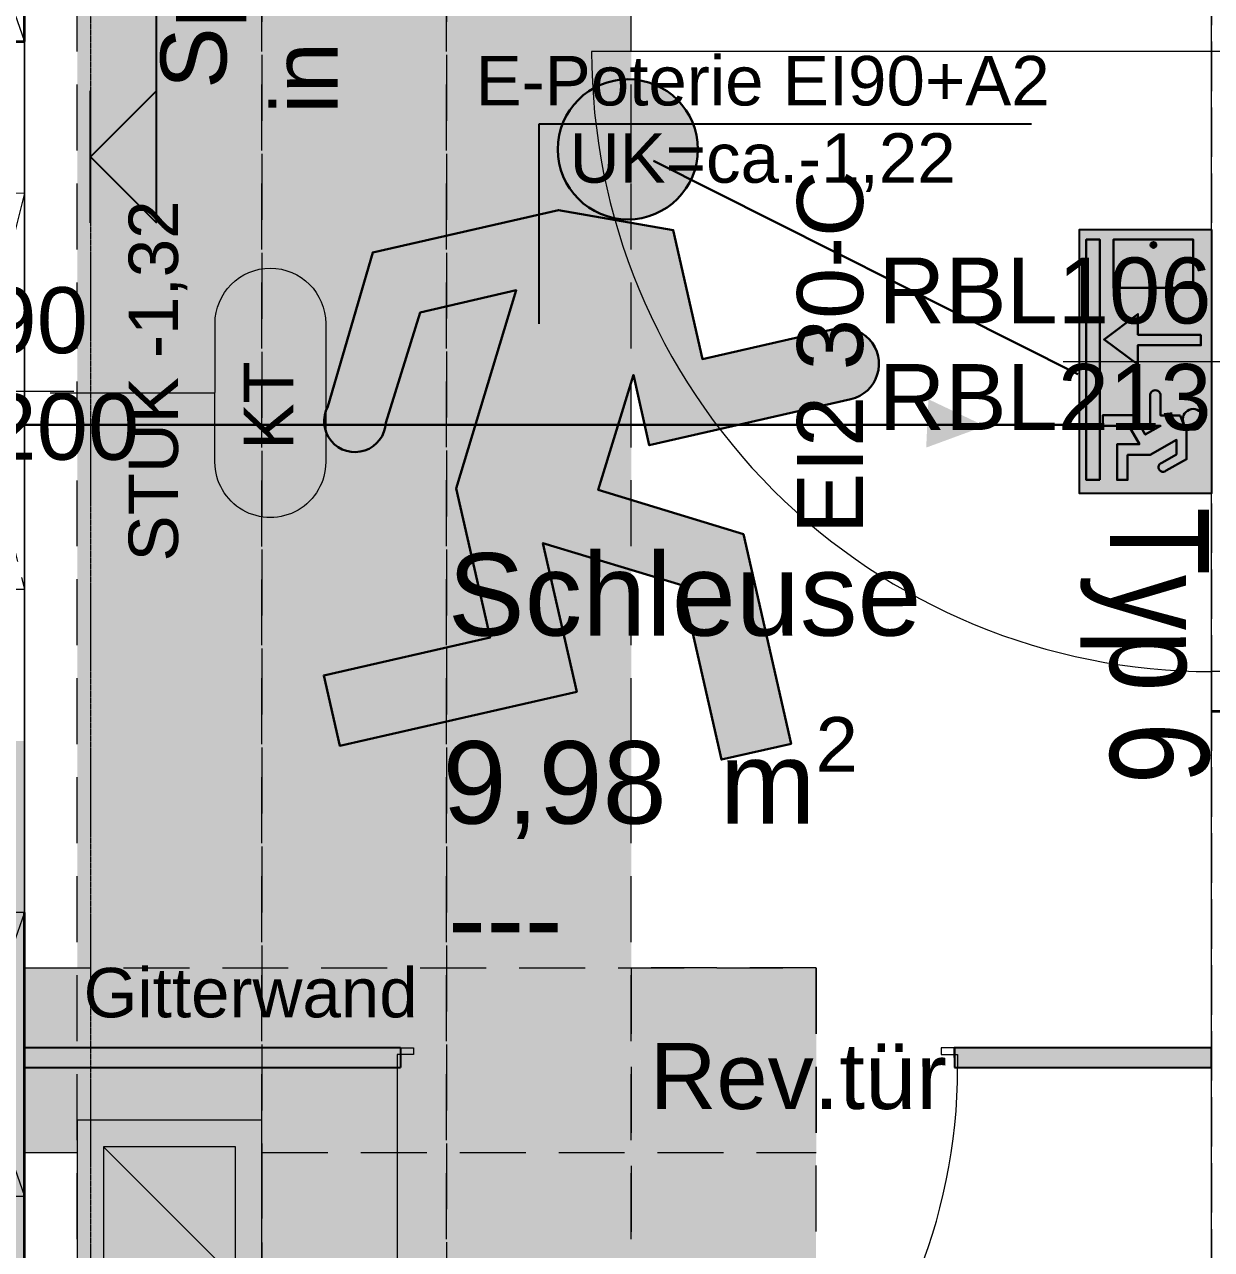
# Model space of a CAD drawing. Header units: millimetres. Extents: x 32522367 to 32638135, y 41424826 to 41540167.
# Drawn here: x 32552269 to 32554069, y 41474973 to 41476829 of the extents above; entities that cross this region are included whole.
import ezdxf
from ezdxf.enums import TextEntityAlignment as Align

# ---------------------------------------------------------------- set-up
doc = ezdxf.new("R2010")
doc.units = ezdxf.units.MM
for name, pattern in [('Strichlinie eng', [0.1, 0.075, -0.025]), ('Strichlinie mittel', [0.15, 0.1, -0.05]), ('Untersicht', [0.1, 0.075, -0.025])]:
    doc.linetypes.add(name, pattern=pattern)
for name, color, linetype in [('120 Wand Innen tragend', 251, 'Continuous'), ('130 Wand Innen', 251, 'Continuous'), ('215 DVK darüber', 251, 'Continuous'), ('220 Bodenaufbau', 251, 'Continuous'), ('240 Unterdaemmung', 251, 'Continuous'), ('715 Lueftung', 251, 'Continuous'), ('811 Raum 2.Erschließung_ Nebenräume_Allg.räume_Technik', 251, 'Continuous'), ('956 Fensternummer', 251, 'Continuous'), ('Archicad Tür-Marker', 251, 'Continuous'), ('Archicad Türen', 251, 'Continuous'), ('dp_GE_SIBEL', 80, 'Continuous')]:
    doc.layers.add(name, color=color, linetype=linetype)
for name, color, linetype, lineweight in [('120 Wand Innen tragend_Stift_Nr__1', 251, 'Continuous', 13), ('120 Wand Innen tragend_Stift_Nr__23', 251, 'Continuous', 13), ('120 Wand Innen tragend_Stift_Nr__6', 251, 'Continuous', 13), ('120 Wand Innen tragend_Stift_Nr__8', 251, 'Continuous', 35), ('130 Wand Innen_Stift_Nr__26', 251, 'Continuous', 13), ('130 Wand Innen_Stift_Nr__7', 251, 'Continuous', 25), ('215 DVK darunter_Stift_Nr__1', 251, 'Continuous', 13), ('215 DVK darüber_Stift_Nr__16', 251, 'Continuous', 25), ('220 Bodenaufbau_Stift_Nr__6', 251, 'Continuous', 13), ('240 Unterdaemmung_Stift_Nr__6', 251, 'Continuous', 13), ('715 Lueftung_Stift_Nr__103', 251, 'Continuous', 18), ('715 Lueftung_Stift_Nr__104', 251, 'Continuous', 18), ('915 Allgemein Beschriftung_Stift_Nr__1', 251, 'Continuous', 13), ('945 Einreichplan Beschriftung_Stift_Nr__1', 251, 'Continuous', 13), ('956 Fensternummer_Stift_Nr__1', 251, 'Continuous', 13), ('970 Brandschutz Beschriftung.Texte_ Bemaßung_ Symbole_ Fluchtwege_Stift_Nr__10', 251, 'Continuous', 25), ('970 Brandschutz Beschriftung.Texte_ Bemaßung_ Symbole_ Fluchtwege_Stift_Nr__121', 251, 'Continuous', 13), ('Archicad Raumstempel_Stift_Nr__1', 251, 'Continuous', 13), ('Archicad Tür-Marker_Stift_Nr__1', 251, 'Continuous', 13), ('Archicad Türen_Stift_Nr__1', 251, 'Continuous', 13), ('Archicad Türen_Stift_Nr__7', 251, 'Continuous', 25), ('Archicad Türen_Stift_Nr__8', 251, 'Continuous', 35), ('dp_GE_ST_Attribut_Attribut1', 250, 'Continuous', 5)]:
    doc.layers.add(name, color=color, linetype=linetype, lineweight=lineweight)
doc.layers.add('E2_LEHR_MENSCH_NATIVE', color=112, linetype='Continuous', lineweight=35, true_color=0x20dd55)
doc.layers.add('E2_LEHR_WEG_B_INTERPRETATION', color=112, linetype='Continuous', lineweight=80, true_color=0x20dd55)
doc.layers.add('E_NACHRTECH', color=3, linetype='Continuous', true_color=0x00fa00)
doc.styles.add('DPG_TXT', font='arial.ttf', dxfattribs={"width": 0.8})
doc.styles.add('ERSTELLTER_STIL_1', font='arial.ttf')

# ---------------------------------------------------------------- blocks, each defined once
blk = doc.blocks.new('9809550')
at = {"color": 18, "lineweight": 30, "true_color": 0x000000}
for points in [[(423921.7, 99168.8), (423956.8, 99168.8), (423956.8, 99202.9), (423984.5, 99214.5), (424033.7, 99214.5), (424053.8, 99178.3)], [(424040.2, 99170.9), (424025.2, 99196.7), (423999.7, 99196.8), (424026.2, 99150.3), (424026.2, 99110.9), (424070.2, 99110.9), (424070.2, 99092.3), (424007.5, 99092.3), (424007.5, 99131.7), (423975, 99113.1), (423975, 99067), (423956.5, 99067), (423956.5, 99122.4), (423990.5, 99141.9), (423975.1, 99168.8), (423975.1, 99150.2), (423921.7, 99150.3)]]:
    blk.add_lwpolyline(points, dxfattribs=at)
blk.add_circle((423963.6, 99225.9), 18.1, dxfattribs=at)
for centre, radius, start, end in [((424047.8, 99173.1), 7.96, 195.7299, 41.4005), ((423921.7, 99159.5), 9.27, 89.9849, 270.0151)]:
    blk.add_arc(centre, radius, start, end, dxfattribs=at)
blk = doc.blocks.new('RIVO_ARR_down')
at = {"true_color": 0x56c81e}
h = blk.add_hatch(color=72, dxfattribs=at)
h.dxf.hatch_style = 1
h.paths.add_polyline_path([(2487.163, 1656.78), (2487.163, 1647.947), (2504.828, 1647.947), (2504.828, 1656.78)])
h.paths.add_polyline_path([(2496.192, 1651.836), (2494.513, 1649.585), (2492.811, 1651.848), (2494.195, 1651.848), (2494.195, 1656.07), (2494.898, 1656.076), (2494.898, 1651.836)], flags=16)
h.paths.add_polyline_path([(2498.263, 1653.372), (2499.6, 1653.372), (2499.6, 1654.672), (2500.124, 1654.91, -0.535619), (2499.169, 1655.545, -1), (2500.547, 1655.545, -0.302406), (2500.124, 1654.91), (2500.655, 1655.113), (2502.529, 1655.113), (2503.295, 1653.734, -1.25347), (2502.776, 1653.451), (2502.205, 1654.433), (2501.235, 1654.437), (2502.242, 1652.667), (2502.242, 1651.165), (2503.921, 1651.165), (2503.921, 1650.457), (2501.53, 1650.457), (2501.53, 1651.957), (2500.291, 1651.249), (2500.291, 1649.492), (2499.588, 1649.492), (2499.588, 1651.605), (2500.884, 1652.345), (2500.297, 1653.37), (2500.297, 1652.663), (2498.263, 1652.665, -1)], flags=16)
h.paths.add_polyline_path([(2503.921, 1649.298), (2503.921, 1648.39), (2487.824, 1648.39), (2487.824, 1649.298)], flags=16)
h.paths.add_polyline_path([(2491.066, 1650.211), (2487.824, 1650.211), (2487.824, 1655.561), (2491.066, 1655.561)], flags=16)
h.paths.add_polyline_path([(2487.999, 1652.894, -1), (2488.38, 1652.894, -1)], flags=0)
at = {"true_color": 0xffffff}
h = blk.add_hatch(color=7, dxfattribs=at)
h.dxf.hatch_style = 1
h.paths.add_polyline_path([(2494.898, 1651.836), (2494.898, 1656.076), (2494.195, 1656.07), (2494.195, 1651.848), (2492.811, 1651.848), (2494.513, 1649.585), (2496.192, 1651.836)])
h = blk.add_hatch(color=7, dxfattribs=at)
h.dxf.hatch_style = 1
h.paths.add_polyline_path([(2499.169, 1655.545, 1), (2500.547, 1655.545, 1)])
h = blk.add_hatch(color=7, dxfattribs=at)
h.dxf.hatch_style = 1
h.paths.add_polyline_path([(2487.824, 1655.561), (2487.824, 1650.211), (2491.066, 1650.211), (2491.066, 1655.561)])
h.paths.add_polyline_path([(2488.38, 1652.894, -1), (2487.999, 1652.894, -1)], flags=16)
h = blk.add_hatch(color=7, dxfattribs=at)
h.dxf.hatch_style = 1
h.paths.add_polyline_path([(2499.6, 1653.372), (2498.263, 1653.372, 1), (2498.263, 1652.665), (2500.297, 1652.663), (2500.297, 1653.37), (2500.884, 1652.345), (2499.588, 1651.605), (2499.588, 1649.492), (2500.291, 1649.492), (2500.291, 1651.249), (2501.53, 1651.957), (2501.53, 1650.457), (2503.921, 1650.457), (2503.921, 1651.165), (2502.242, 1651.165), (2502.242, 1652.667), (2501.235, 1654.437), (2502.205, 1654.433), (2502.776, 1653.451, 1.25347), (2503.295, 1653.734), (2502.529, 1655.113), (2500.655, 1655.113), (2499.6, 1654.672)])
h = blk.add_hatch(color=7, dxfattribs=at)
h.dxf.hatch_style = 1
h.paths.add_polyline_path([(2487.999, 1652.894, 1), (2488.38, 1652.894, 1)])
h = blk.add_hatch(color=7, dxfattribs=at)
h.dxf.hatch_style = 1
h.paths.add_polyline_path([(2487.824, 1649.298), (2487.824, 1648.39), (2503.921, 1648.39), (2503.921, 1649.298)])
blk.add_lwpolyline([(2487.163, 1656.78), (2504.828, 1656.78), (2504.828, 1647.947), (2487.163, 1647.947)], close=True)
at = {"color": 18, "lineweight": 30, "true_color": 0x000000}
blk.add_lwpolyline([(2494.195, 1656.07), (2494.195, 1651.848), (2492.811, 1651.848), (2494.513, 1649.585), (2496.192, 1651.836), (2494.898, 1651.836), (2494.898, 1656.076), (2494.195, 1656.07)], dxfattribs=at)
for points in [[(2491.066, 1655.561), (2487.824, 1655.561), (2487.824, 1650.211), (2491.066, 1650.211)], [(2503.921, 1649.298), (2487.824, 1649.298), (2487.824, 1648.39), (2503.921, 1648.39)]]:
    blk.add_lwpolyline(points, close=True, dxfattribs=at)
blk.add_circle((2488.19, 1652.894), 0.19, dxfattribs=at)
at = {"xscale": 0.0381026673526157, "yscale": 0.0381026673526157, "zscale": 0.0381026673526157}
blk.add_blockref('9809550', (-13654.286, -2125.225), dxfattribs=at)
blk = doc.blocks.new('Schleuse__83', base_point=(16.8217, 30.4111))
at = {"layer": 'Archicad Raumstempel_Stift_Nr__1', "color": 7, "lineweight": 13, "insert": (16.3448, 30.7066), "char_height": 0.125, "attachment_point": 1, "rotation": 343.6401, "style": 'ERSTELLTER_STIL_1'}
blk.add_mtext('\\A1;{\\pql;\\pt0,0.05;\\fArial|b0|i0|c0|p0;\\W1.000000;9,98\\fArial|b0|i0|c0|p0;\\W1.000000;\\A1{\\H.66x;\\S^  ;}\\fArial|b0|i0|c0|p0;\\W1.000000; m\\fArial|b0|i0|c0|p0;\\W1.000000;\\A1{\\H.66x;\\S2^  ;}}', dxfattribs=at)
at = {"layer": 'Archicad Raumstempel_Stift_Nr__1', "color": 7, "lineweight": 13, "style": 'ERSTELLTER_STIL_1'}
for tag, p in [('ROOM_NAME', (16.4225, 30.9428)), ('DUMMY_890', (17.0991, 30.7727)), ('DUMMY_891', (16.3533, 30.7357)), ('DUMMY_892', (16.2842, 30.5001)), ('DUMMY_893', (16.2842, 30.4716))]:
    blk.add_attdef(tag, text='', height=0.125, rotation=343.6401, dxfattribs=at).set_placement(p, align=Align.TOP_LEFT)
blk = doc.blocks.new('Decke_4', base_point=(7.733, 24.5675))
at = {"layer": '240 Unterdaemmung_Stift_Nr__6', "color": 7, "linetype": 'Strichlinie eng', "lineweight": 13, "flags": 128}
blk.add_lwpolyline([(7.733, 24.5675), (9.8287, 31.7063), (15.3459, 30.0867), (15.3881, 30.2306), (9.8709, 31.8502), (10.485, 33.942), (17.8732, 31.7731), (16.9028, 28.4676), (16.4711, 28.5944), (16.1894, 27.6348), (16.6212, 27.5081), (15.5227, 23.766), (15.6954, 23.7153), (22.3358, 46.3358), (22.4949, 46.8779), (22.7906, 47.8854), (24.8863, 55.0242), (26.9129, 61.9278), (28.3522, 61.5053), (26.7678, 56.1081), (26.4861, 55.1486), (16.7331, 21.9255), (15.294, 22.348), (13.3942, 22.9057), (10.3237, 23.807)], close=True, dxfattribs=at)
blk = doc.blocks.new('Decke_16', base_point=(24.3313, 82.1748))
at = {"layer": '220 Bodenaufbau_Stift_Nr__6', "color": 7, "linetype": 'Continuous', "lineweight": 13, "flags": 128}
blk.add_lwpolyline([(21.6546, 37.6249), (20.3082, 33.0385), (20.6248, 32.9455), (20.2277, 31.5926), (19.911, 31.6856), (18.8238, 27.9818), (19.4283, 27.8044), (18.9776, 26.2692), (18.3731, 26.4466), (16.9366, 21.5531), (13.3097, 22.6178), (16.1461, 32.2801), (10.1971, 34.0265), (24.3313, 82.1748)], dxfattribs=at)
blk = doc.blocks.new('Blockrahmentür 1-Fl 27_4')
at = {"layer": 'Archicad Türen_Stift_Nr__1', "color": 7, "linetype": 'Continuous', "lineweight": 13}
for p, q in [((0.425, 0), (0.425, 0.85)), ((-0.425, -0.02), (-0.425, 0)), ((-0.425, 0), (-0.42, 0)), ((-0.42, 0), (-0.42, -0.03)), ((0.425, 0), (0.42, 0)), ((0.42, 0), (0.42, -0.03)), ((0.425, -0.02), (0.425, 0)), ((-0.4, -0.02), (-0.425, -0.02)), ((-0.42, -0.03), (-0.4, -0.03)), ((-0.4, -0.03), (-0.4, -0.02)), ((0.4, -0.03), (0.4, -0.02)), ((0.4, -0.02), (0.425, -0.02)), ((0.42, -0.03), (0.4, -0.03))]:
    blk.add_line(p, q, dxfattribs=at)
blk.add_arc((0.425, 0), 0.85, 90, 180, dxfattribs=at)
at = {"layer": 'Archicad Türen_Stift_Nr__7', "color": 7, "linetype": 'Continuous', "lineweight": 25}
for p, q in [((-0.42, -0.03), (-0.42, 0)), ((-0.42, -0.03), (-0.42, 0)), ((0.42, -0.03), (0.42, 0)), ((0.42, -0.03), (0.42, 0))]:
    blk.add_line(p, q, dxfattribs=at)
blk = doc.blocks.new('Wand_149', base_point=(15.5912, 30.3899))
at = {"layer": '130 Wand Innen_Stift_Nr__26', "linetype": 'Continuous', "lineweight": 13}
for points in [[(15.5954, 30.4043), (15.587, 30.3755), (16.1339, 30.2149), (16.1423, 30.2437)], [(16.9483, 30.0071), (16.9399, 29.9783), (17.3141, 29.8685), (17.3225, 29.8973)]]:
    blk.add_hatch(color=5, dxfattribs=at).paths.add_polyline_path(points)
at = {"layer": '130 Wand Innen_Stift_Nr__7', "color": 7, "linetype": 'Continuous', "lineweight": 25}
for p, q in [((16.1423, 30.2437), (16.1339, 30.2149)), ((16.9483, 30.0071), (16.9399, 29.9783))]:
    blk.add_line(p, q, dxfattribs=at)
at = {"layer": '130 Wand Innen_Stift_Nr__7', "color": 7, "linetype": 'Continuous', "lineweight": 25, "flags": 128}
for points in [[(15.5954, 30.4043), (15.587, 30.3755)], [(16.1423, 30.2437), (15.5954, 30.4043)], [(15.587, 30.3755), (16.1339, 30.2149)], [(17.3225, 29.8973), (16.9483, 30.0071)], [(16.9399, 29.9783), (17.3141, 29.8685)], [(17.3141, 29.8685), (17.3225, 29.8973)]]:
    blk.add_lwpolyline(points, dxfattribs=at)
at = {"layer": 'Archicad Türen', "color": 7, "linetype": 'Continuous', "lineweight": 13, "rotation": 163.6400990001135}
blk.add_blockref('Blockrahmentür 1-Fl 27_4', (16.5369, 30.0966), dxfattribs=at)
blk = doc.blocks.new('Zargentür 1-Fl 27')
at = {"layer": 'Archicad Türen_Stift_Nr__1', "color": 7, "linetype": 'Continuous', "lineweight": 13}
for p, q in [((0.47, 0), (0.47, 0.94)), ((-0.47, 0), (-0.53, 0)), ((-0.53, 0), (-0.53, -0.18)), ((-0.47, -0.035), (-0.47, 0)), ((0.47, -0.035), (0.47, 0)), ((0.47, 0), (0.53, 0)), ((0.53, 0), (0.53, -0.18)), ((-0.45, -0.035), (-0.47, -0.035)), ((-0.45, -0.18), (-0.45, -0.035)), ((0.45, -0.18), (0.45, -0.035)), ((0.45, -0.035), (0.47, -0.035)), ((-0.53, -0.18), (-0.47, -0.18)), ((-0.47, -0.18), (-0.45, -0.18)), ((0.47, -0.18), (0.45, -0.18)), ((0.53, -0.18), (0.47, -0.18))]:
    blk.add_line(p, q, dxfattribs=at)
at = {"layer": 'Archicad Türen_Stift_Nr__1', "color": 7, "linetype": 'Strichlinie eng', "lineweight": 13}
for p, q in [((-0.53, 0), (0.53, 0)), ((-0.53, -0.18), (0.53, -0.18))]:
    blk.add_line(p, q, dxfattribs=at)
at = {"layer": 'Archicad Türen_Stift_Nr__1', "color": 7, "linetype": 'Continuous', "lineweight": 13}
blk.add_arc((0.47, 0), 0.94, 90, 180, dxfattribs=at)
at = {"layer": 'Archicad Türen_Stift_Nr__8', "color": 7, "linetype": 'Continuous', "lineweight": 35}
for p, q in [((-0.53, 0), (-0.53, -0.18)), ((-0.53, 0), (-0.53, -0.18)), ((0.53, 0), (0.53, -0.18)), ((0.53, 0), (0.53, -0.18))]:
    blk.add_line(p, q, dxfattribs=at)
blk = doc.blocks.new('T Marker AUT 27_4')
at = {"layer": 'Archicad Tür-Marker_Stift_Nr__1', "color": 7, "linetype": 'Continuous', "lineweight": 13}
blk.add_line((0, -0.405), (0, 0.075), dxfattribs=at)
at = {"layer": 'Archicad Tür-Marker_Stift_Nr__1', "color": 7, "lineweight": 13, "style": 'ERSTELLTER_STIL_1'}
for tag, height, rotation, p in [('AC_SillPrefix_STUK', 0.075, 180, (0.2687, 0.2696)), ('DUMMY_268', 0.05, 180, (-0.2687, 0.2084)), ('DUMMY_273', 0.1, 270, (-0.165, 0.1814)), ('DUMMY_271', 0.1, 270, (-0.0036, 0.1052)), ('DUMMY_274', 0.0667, 270, (-0.0983, -0.08)), ('DUMMY_272', 0.0667, 270, (0.0631, -0.08)), ('widthPrefix1st50_1', 0.1, 270, (-0.165, -0.1475)), ('widthPrefix1st50_0', 0.1, 270, (-0.0036, -0.1474)), ('DUMMY_270', 0.0667, 270, (-0.0983, -0.6756)), ('DUMMY_269', 0.0667, 270, (0.0631, -0.6756))]:
    blk.add_attdef(tag, text='', height=height, rotation=rotation, dxfattribs=at).set_placement(p, align=Align.BOTTOM_LEFT)
blk = doc.blocks.new('Wand_267', base_point=(22.4949, 46.8779))
at = {"layer": 'Archicad Tür-Marker', "color": 7, "lineweight": 13}
ref = blk.add_blockref('T Marker AUT 27_4', (17.7882, 30.8445), dxfattribs=dict(at, rotation=253.6400862928093))
ref.add_attrib('widthPrefix1st50', 'RBL106', dxfattribs={"layer": 'Archicad Tür-Marker_Stift_Nr__1', "color": 7, "lineweight": 13, "height": 0.1, "rotation": 343.6401, "style": 'ERSTELLTER_STIL_1'}).set_placement((17.1389, 31.064), align=Align.BOTTOM_LEFT)
ref.add_attrib('widthPrefix1st50_1', 'RBL213', dxfattribs={"layer": 'Archicad Tür-Marker_Stift_Nr__1', "color": 7, "lineweight": 13, "height": 0.1, "rotation": 343.6401, "style": 'ERSTELLTER_STIL_1'}).set_placement((17.0935, 30.909), align=Align.BOTTOM_LEFT)
ref.add_attrib('AC_SillPrefix_STUK', 'STUK -1,32', dxfattribs={"layer": 'Archicad Tür-Marker_Stift_Nr__1', "color": 7, "lineweight": 13, "height": 0.075, "rotation": 73.6401, "style": 'ERSTELLTER_STIL_1'}).set_placement((17.9605, 30.525), align=Align.BOTTOM_LEFT)
ref.add_attrib('DUMMY_271', '90', dxfattribs={"layer": 'Archicad Tür-Marker_Stift_Nr__1', "color": 7, "lineweight": 13, "height": 0.1, "rotation": 343.6401, "style": 'ERSTELLTER_STIL_1'}).set_placement((17.7104, 30.8962), align=Align.BOTTOM_LEFT)
ref.add_attrib('DUMMY_273', '200', dxfattribs={"layer": 'Archicad Tür-Marker_Stift_Nr__1', "color": 7, "lineweight": 13, "height": 0.1, "rotation": 343.6401, "style": 'ERSTELLTER_STIL_1'}).set_placement((17.6649, 30.7413), align=Align.BOTTOM_LEFT)
at = {"layer": 'Archicad Türen', "color": 7, "linetype": 'Continuous', "lineweight": 13, "rotation": 73.64008629280927}
blk.add_blockref('Zargentür 1-Fl 27', (17.6155, 30.8952), dxfattribs=at)
blk = doc.blocks.new('Lüftungskanal-ZUL 20x20')
at = {"layer": '715 Lueftung', "linetype": 'Continuous', "lineweight": 0, "true_color": 0xffffff}
blk.add_hatch(color=7, dxfattribs=at).paths.add_polyline_path([(0, 0.28), (0, 0), (0.28, 0), (0.28, 0.28)])
at = {"layer": '715 Lueftung_Stift_Nr__104', "color": 202, "linetype": 'Continuous', "lineweight": 18, "true_color": 0x9900cc}
for p, q in [((0, 0.28), (0, 0)), ((0.28, 0.28), (0, 0.28)), ((0.28, 0), (0.28, 0.28)), ((0.04, 0.24), (0.04, 0.04)), ((0.24, 0.24), (0.04, 0.24)), ((0.04, 0.04), (0.24, 0.24)), ((0.24, 0.04), (0.24, 0.24)), ((0.04, 0.04), (0.24, 0.04)), ((0, 0), (0.28, 0))]:
    blk.add_line(p, q, dxfattribs=at)
blk = doc.blocks.new('Träger_19', base_point=(12.1039, 17.7294))
at = {"layer": '715 Lueftung_Stift_Nr__104', "linetype": 'Continuous', "lineweight": 0, "true_color": 0x260033}
blk.add_hatch(color=198, dxfattribs=at).paths.add_polyline_path([(14.9296, 26.8582), (16.4915, 32.1787), (16.2228, 32.2576), (14.661, 26.9371)])
at = {"layer": '715 Lueftung_Stift_Nr__104', "color": 202, "linetype": 'Strichlinie mittel', "lineweight": 18, "true_color": 0x9900cc, "flags": 128}
for points in [[(14.661, 26.9371), (16.2228, 32.2576)], [(14.9296, 26.8582), (16.4915, 32.1787)]]:
    blk.add_lwpolyline(points, dxfattribs=at)
blk = doc.blocks.new('Träger_22', base_point=(17.3762, 34.6955))
at = {"layer": '715 Lueftung_Stift_Nr__103', "linetype": 'Continuous', "lineweight": 0, "true_color": 0x231e00}
blk.add_hatch(color=38, dxfattribs=at).paths.add_polyline_path([(15.1983, 26.7794), (16.7602, 32.0999), (16.4915, 32.1787), (14.9296, 26.8582)])
at = {"layer": '715 Lueftung_Stift_Nr__103', "color": 56, "linetype": 'Strichlinie mittel', "lineweight": 18, "true_color": 0x8c7b00, "flags": 128}
for points in [[(16.4915, 32.1787), (14.9296, 26.8582)], [(16.7602, 32.0999), (15.1983, 26.7794)]]:
    blk.add_lwpolyline(points, dxfattribs=at)
blk = doc.blocks.new('Träger_23', base_point=(15.5944, 32.2128))
at = {"layer": '715 Lueftung_Stift_Nr__104', "linetype": 'Continuous', "lineweight": 0, "true_color": 0x260033}
for points in [[(15.555, 32.0785), (15.9008, 31.977), (15.9796, 32.2456), (15.6338, 32.3471)], [(17.0063, 31.9442), (16.1235, 32.2034), (16.0447, 31.9347), (16.9274, 31.6756)]]:
    blk.add_hatch(color=198, dxfattribs=at).paths.add_polyline_path(points)
at = {"layer": '715 Lueftung_Stift_Nr__104', "color": 202, "linetype": 'Strichlinie mittel', "lineweight": 18, "true_color": 0x9900cc, "flags": 128}
for points in [[(15.6338, 32.3471), (15.555, 32.0785)], [(15.6338, 32.3471), (15.9796, 32.2456)], [(15.9008, 31.977), (15.9796, 32.2456)], [(16.0447, 31.9347), (16.1235, 32.2034)], [(16.1235, 32.2034), (17.0063, 31.9442)], [(15.555, 32.0785), (15.9008, 31.977)], [(17.0063, 31.9442), (16.9274, 31.6756)], [(16.0447, 31.9347), (16.9274, 31.6756)]]:
    blk.add_lwpolyline(points, dxfattribs=at)
blk = doc.blocks.new('Träger_24', base_point=(12.5539, 17.2742))
at = {"layer": '715 Lueftung_Stift_Nr__104', "linetype": 'Continuous', "lineweight": 0, "true_color": 0x260033}
blk.add_hatch(color=198, dxfattribs=at).paths.add_polyline_path([(16.7376, 32.0231), (15.1983, 26.7794), (15.467, 26.7005), (17.0063, 31.9442)])
at = {"layer": '715 Lueftung_Stift_Nr__104', "color": 202, "linetype": 'Strichlinie mittel', "lineweight": 18, "true_color": 0x9900cc, "flags": 128}
for points in [[(15.1983, 26.7794), (16.7376, 32.0231)], [(15.467, 26.7005), (17.0063, 31.9442)]]:
    blk.add_lwpolyline(points, dxfattribs=at)
blk = doc.blocks.new('Träger_25', base_point=(9.9709, 32.0358))
at = {"layer": '715 Lueftung_Stift_Nr__103', "linetype": 'Continuous', "lineweight": 0, "true_color": 0x231e00}
blk.add_hatch(color=38, dxfattribs=at).paths.add_polyline_path([(16.7815, 30.1824), (15.6296, 30.5206), (15.5507, 30.2519), (15.6274, 30.2294), (15.6412, 30.2762), (15.9099, 30.1973), (15.8961, 30.1505), (16.7027, 29.9138)])
at = {"layer": '715 Lueftung_Stift_Nr__103', "color": 56, "linetype": 'Strichlinie mittel', "lineweight": 18, "true_color": 0x8c7b00, "flags": 128}
for points in [[(15.5507, 30.2519), (15.6296, 30.5206)], [(15.6296, 30.5206), (16.7815, 30.1824)], [(15.5507, 30.2519), (15.6274, 30.2294)], [(16.7815, 30.1824), (16.7027, 29.9138)], [(15.8961, 30.1505), (16.7027, 29.9138)]]:
    blk.add_lwpolyline(points, dxfattribs=at)
blk = doc.blocks.new('Träger_26', base_point=(16.6466, 30.222))
at = {"layer": '715 Lueftung_Stift_Nr__103', "linetype": 'Continuous', "lineweight": 0, "true_color": 0x231e00}
blk.add_hatch(color=38, dxfattribs=at).paths.add_polyline_path([(16.5123, 30.2614), (15.467, 26.7005), (15.7356, 26.6216), (16.781, 30.1826)])
at = {"layer": '715 Lueftung_Stift_Nr__103', "color": 56, "linetype": 'Strichlinie mittel', "lineweight": 18, "true_color": 0x8c7b00, "flags": 128}
for points in [[(16.5123, 30.2614), (15.467, 26.7005)], [(16.781, 30.1826), (16.5123, 30.2614)], [(16.781, 30.1826), (15.7356, 26.6216)]]:
    blk.add_lwpolyline(points, dxfattribs=at)
blk = doc.blocks.new('Träger_27', base_point=(15.7755, 30.2368))
at = {"layer": '715 Lueftung_Stift_Nr__104', "linetype": 'Continuous', "lineweight": 0, "true_color": 0x260033}
blk.add_hatch(color=198, dxfattribs=at).paths.add_polyline_path([(15.6412, 30.2762), (14.661, 26.9371), (14.9296, 26.8582), (15.9099, 30.1973)])
at = {"layer": '715 Lueftung_Stift_Nr__104', "color": 202, "linetype": 'Strichlinie mittel', "lineweight": 18, "true_color": 0x9900cc, "flags": 128}
for points in [[(15.6274, 30.2294), (14.661, 26.9371)], [(15.8961, 30.1505), (14.9296, 26.8582)]]:
    blk.add_lwpolyline(points, dxfattribs=at)
blk = doc.blocks.new('Höhenbemaßung_60', base_point=(16.0717, 31.6717))
at = {"layer": '215 DVK darüber_Stift_Nr__16', "color": 5, "linetype": 'Continuous', "lineweight": 25}
for p, q in [((16.1959, 31.7395), (16.3418, 32.2367)), ((16.0436, 31.5758), (16.0999, 31.7677)), ((16.1959, 31.7395), (16.0717, 31.6717)), ((16.1395, 31.5476), (16.1959, 31.7395)), ((16.0717, 31.6717), (16.1395, 31.5476))]:
    blk.add_line(p, q, dxfattribs=at)
at = {"layer": '215 DVK darüber_Stift_Nr__16', "color": 5, "lineweight": 25, "char_height": 0.1, "attachment_point": 7, "rotation": 73.6401, "style": 'ERSTELLTER_STIL_1'}
for s, insert in [('\\A1;{\\pql;\\fArial|b0|i0|c0|p0;\\W1.000000;Sprung}', (16.3276, 31.704)), ('\\A1;{\\pql;\\fArial|b0|i0|c0|p0;\\W1.000000;in FUUK}', (16.4512, 31.6282))]:
    blk.add_mtext(s, dxfattribs=dict(at, insert=insert))
blk = doc.blocks.new('Etikett_17', base_point=(15.9123, 31.3458))
at = {"layer": '956 Fensternummer_Stift_Nr__1', "color": 7, "linetype": 'Continuous', "lineweight": 13}
blk.add_line((15.9123, 31.3458), (16.1522, 31.2754), dxfattribs=at)
at = {"layer": '956 Fensternummer_Stift_Nr__1', "color": 7, "linetype": 'Continuous', "lineweight": 13, "flags": 128}
blk.add_lwpolyline([(16.1818, 31.3761, -1), (16.3428, 31.3289), (16.2837, 31.1273, -1), (16.1226, 31.1746)], format="xyb", close=True, dxfattribs=at)
at = {"layer": '956 Fensternummer_Stift_Nr__1', "color": 7, "lineweight": 13, "insert": (16.194, 31.2631), "char_height": 0.075, "attachment_point": 2, "rotation": 73.6401, "style": 'ERSTELLTER_STIL_1'}
blk.add_mtext('\\A1;{\\pqc;\\pt0,1;\\fArial|b0|i0|c0|p0;\\W1.000000;KT\\fArial|b0|i0|c0|p0;\\W1.000000;\\A1{\\H.66x;\\S^  ;}\\fArial|b0|i0|c0|p0;\\W1.000000;\\fArial|b0|i0|c0|p0;\\W1.000000;\\A1{\\H.66x;\\S^  ;}\\fArial|b0|i0|c0|p0;\\W1.000000; \\fArial|b0|i0|c0|p0;\\W1.000000;\\fArial|b0|i0|c0|p0;\\W1.000000;\\fArial|b0|i0|c0|p0;\\W1.000000;\\fArial|b0|i0|c0|p0;\\W1.000000;\\fArial|b0|i0|c0|p0;\\W1.000000;\\fArial|b0|i0|c0|p0;\\W1.000000;\\fArial|b0|i0|c0|p0;\\W1.000000;\\fArial|b0|i0|c0|p0;\\W1.000000;\\fArial|b0|i0|c0|p0;\\W1.000000;\\fArial|b0|i0|c0|p0;\\W1.000000;\\fArial|b0|i0|c0|p0;\\W1.000000;\\fArial|b0|i0|c0|p0;\\W1.000000;\\fArial|b0|i0|c0|p0;\\W1.000000;\\fArial|b0|i0|c0|p0;\\W1.000000;\\fArial|b0|i0|c0|p0;\\W1.000000;\\fArial|b0|i0|c0|p0;\\W1.000000;\\fArial|b0|i0|c0|p0;\\W1.000000;\\fArial|b0|i0|c0|p0;\\W1.000000;\\fArial|b0|i0|c0|p0;\\W1.000000;\\fArial|b0|i0|c0|p0;\\W1.000000;\\fArial|b0|i0|c0|p0;\\W1.000000;\\fArial|b0|i0|c0|p0;\\W1.000000;\\fArial|b0|i0|c0|p0;\\W1.000000;\\fArial|b0|i0|c0|p0;\\W1.000000;\\fArial|b0|i0|c0|p0;\\W1.000000;\\fArial|b0|i0|c0|p0;\\W1.000000;\\fArial|b0|i0|c0|p0;\\W1.000000;\\fArial|b0|i0|c0|p0;\\W1.000000;\\fArial|b0|i0|c0|p0;\\W1.000000;\\fArial|b0|i0|c0|p0;\\W1.000000;\\fArial|b0|i0|c0|p0;\\W1.000000;\\fArial|b0|i0|c0|p0;\\W1.000000;\\fArial|b0|i0|c0|p0;\\W1.000000;\\fArial|b0|i0|c0|p0;\\W1.000000;\\fArial|b0|i0|c0|p0;\\W1.000000;\\fArial|b0|i0|c0|p0;\\W1.000000;\\fArial|b0|i0|c0|p0;\\W1.000000;\\fArial|b0|i0|c0|p0;\\W1.000000;\\fArial|b0|i0|c0|p0;\\W1.000000;\\fArial|b0|i0|c0|p0;\\W1.000000;\\fArial|b0|i0|c0|p0;\\W1.000000;\\fArial|b0|i0|c0|p0;\\W1.000000;\\fArial|b0|i0|c0|p0;\\W1.000000;}', dxfattribs=at)
blk = doc.blocks.new('Öffnung_347')
at = {"layer": '120 Wand Innen tragend_Stift_Nr__1', "color": 7, "linetype": 'Untersicht', "lineweight": 13}
for p, q in [((15.5092, 30.6432), (15.532, 30.1884)), ((15.6531, 30.601), (15.3881, 30.2306))]:
    blk.add_line(p, q, dxfattribs=at)
at = {"layer": '120 Wand Innen tragend_Stift_Nr__6', "color": 7, "linetype": 'Untersicht', "lineweight": 13, "flags": 128}
for points in [[(15.6531, 30.601), (15.5092, 30.6432)], [(15.3881, 30.2306), (15.532, 30.1884)]]:
    blk.add_lwpolyline(points, dxfattribs=at)
at = {"layer": '120 Wand Innen tragend_Stift_Nr__8', "color": 7, "linetype": 'Continuous', "lineweight": 35, "flags": 128}
for points in [[(15.5092, 30.6432), (15.3881, 30.2306)], [(15.532, 30.1884), (15.6531, 30.601)]]:
    blk.add_lwpolyline(points, dxfattribs=at)
blk = doc.blocks.new('Öffnung_348')
at = {"layer": '120 Wand Innen tragend_Stift_Nr__1', "color": 7, "linetype": 'Untersicht', "lineweight": 13}
for p, q in [((16.0022, 32.3224), (16.025, 31.8675)), ((16.1461, 32.2801), (15.881, 31.9098))]:
    blk.add_line(p, q, dxfattribs=at)
at = {"layer": '120 Wand Innen tragend_Stift_Nr__8', "color": 7, "linetype": 'Continuous', "lineweight": 35, "flags": 128}
for points in [[(16.0022, 32.3224), (15.881, 31.9098)], [(16.1461, 32.2801), (16.0022, 32.3224)], [(16.025, 31.8675), (16.1461, 32.2801)], [(15.881, 31.9098), (16.025, 31.8675)]]:
    blk.add_lwpolyline(points, dxfattribs=at)
blk = doc.blocks.new('Öffnung_355')
at = {"layer": '120 Wand Innen tragend_Stift_Nr__1', "color": 7, "linetype": 'Untersicht', "lineweight": 13}
for p, q in [((15.8163, 31.6891), (15.7912, 31.0711)), ((15.9602, 31.6469), (15.6472, 31.1134))]:
    blk.add_line(p, q, dxfattribs=at)
at = {"layer": '120 Wand Innen tragend_Stift_Nr__6', "color": 7, "linetype": 'Untersicht', "lineweight": 13, "flags": 128}
for points in [[(15.9602, 31.6469), (15.8163, 31.6891)], [(15.6472, 31.1134), (15.7912, 31.0711)]]:
    blk.add_lwpolyline(points, dxfattribs=at)
blk = doc.blocks.new('T Marker AUT 27_10')
at = {"layer": 'Archicad Tür-Marker_Stift_Nr__1', "color": 7, "linetype": 'Continuous', "lineweight": 13}
blk.add_line((0, -0.375), (0, 0.075), dxfattribs=at)
at = {"layer": 'Archicad Tür-Marker_Stift_Nr__1', "color": 7, "lineweight": 13, "style": 'ERSTELLTER_STIL_1'}
for tag, height, rotation, p in [('DUMMY_271', 0.1, 90, (0.0036, -0.0174)), ('DUMMY_273', 0.1, 90, (0.165, -0.0174)), ('DUMMY_274', 0.0667, 90, (0.0983, 0.1788)), ('DUMMY_272', 0.0667, 90, (-0.0631, 0.1025)), ('widthPrefix1st50_0', 0.1, 90, (0.0036, -0.613)), ('widthPrefix1st50_1', 0.1, 90, (0.165, -0.613)), ('DUMMY_269', 0.0667, 90, (-0.0631, -0.15)), ('DUMMY_270', 0.0667, 90, (0.0983, -0.15)), ('AC_SillPrefix_STUK', 0.075, 180, (0.2687, 0.2696)), ('DUMMY_268', 0.05, 180, (-0.2687, 0.2084))]:
    blk.add_attdef(tag, text='', height=height, rotation=rotation, dxfattribs=at).set_placement(p, align=Align.BOTTOM_LEFT)
blk = doc.blocks.new('Wand_595', base_point=(16.1883, 32.4241))
at = {"layer": '120 Wand Innen tragend_Stift_Nr__23', "linetype": 'Continuous', "lineweight": 13}
blk.add_hatch(color=91, dxfattribs=at).paths.add_polyline_path([(15.5825, 30.8927), (14.3661, 26.749), (14.51, 26.7067), (15.7264, 30.8505)])
at = {"layer": '120 Wand Innen tragend_Stift_Nr__8', "color": 7, "linetype": 'Continuous', "lineweight": 35, "flags": 128}
blk.add_lwpolyline([(14.5842, 26.9596), (15.532, 30.1884)], dxfattribs=at)
at = {"layer": 'Archicad Tür-Marker', "color": 7, "lineweight": 13}
ref = blk.add_blockref('T Marker AUT 27_10', (15.8757, 31.359), dxfattribs=dict(at, rotation=253.6400944557894))
ref.add_attrib('widthPrefix1st50', 'RBL106', dxfattribs={"layer": 'Archicad Tür-Marker_Stift_Nr__1', "color": 7, "lineweight": 13, "height": 0.1, "rotation": 343.6401, "style": 'ERSTELLTER_STIL_1'}).set_placement((15.2552, 31.57), align=Align.BOTTOM_LEFT)
ref.add_attrib('widthPrefix1st50_1', 'RBL218', dxfattribs={"layer": 'Archicad Tür-Marker_Stift_Nr__1', "color": 7, "lineweight": 13, "height": 0.1, "rotation": 343.6401, "style": 'ERSTELLTER_STIL_1'}).set_placement((15.2097, 31.4151), align=Align.BOTTOM_LEFT)
ref.add_attrib('AC_SillPrefix_STUK', 'STUK -1,32', dxfattribs={"layer": 'Archicad Tür-Marker_Stift_Nr__1', "color": 7, "lineweight": 13, "height": 0.075, "rotation": 73.6401, "style": 'ERSTELLTER_STIL_1'}).set_placement((16.048, 31.0396), align=Align.BOTTOM_LEFT)
ref.add_attrib('DUMMY_271', '90', dxfattribs={"layer": 'Archicad Tür-Marker_Stift_Nr__1', "color": 7, "lineweight": 13, "height": 0.1, "rotation": 343.6401, "style": 'ERSTELLTER_STIL_1'}).set_placement((15.8267, 31.4023), align=Align.BOTTOM_LEFT)
ref.add_attrib('DUMMY_273', '200', dxfattribs={"layer": 'Archicad Tür-Marker_Stift_Nr__1', "color": 7, "lineweight": 13, "height": 0.1, "rotation": 343.6401, "style": 'ERSTELLTER_STIL_1'}).set_placement((15.7812, 31.2474), align=Align.BOTTOM_LEFT)
blk = doc.blocks.new('98095500')
at = {"color": 18, "lineweight": 30, "true_color": 0x000000}
for points in [[(423921.73, 99168.82), (423956.82, 99168.82), (423956.82, 99202.95), (423984.52, 99214.53), (424033.69, 99214.53), (424053.79, 99178.33)], [(424040.17, 99170.92), (424025.2, 99196.66), (423999.74, 99196.78), (424026.18, 99150.32), (424026.18, 99110.9), (424070.22, 99110.9), (424070.22, 99092.32), (424007.48, 99092.32), (424007.48, 99131.68), (423974.96, 99113.11), (423974.96, 99066.99), (423956.52, 99066.99), (423956.52, 99122.44), (423990.54, 99141.87), (423975.12, 99168.79), (423975.12, 99150.21), (423921.73, 99150.28)]]:
    blk.add_lwpolyline(points, dxfattribs=at)
blk.add_circle((423963.6, 99225.86), 18.08, dxfattribs=at)
for centre, radius, start, end in [((424047.83, 99173.07), 7.96, 195.7299, 41.4005), ((423921.73, 99159.55), 9.27, 89.9849, 270.0151)]:
    blk.add_arc(centre, radius, start, end, dxfattribs=at)
blk = doc.blocks.new('750298750')
h = blk.add_hatch(color=3)
h.paths.add_polyline_path([(426943.63, 99576.9), (426968.12, 99576.79), (426982.52, 99552.02, 1.25347), (426995.63, 99559.16), (426976.28, 99593.98), (426928.98, 99593.98), (426902.34, 99582.83), (426902.34, 99550.01), (426868.58, 99550.01, 1), (426868.59, 99532.17), (426919.94, 99532.11), (426919.94, 99549.98), (426934.78, 99524.08), (426902.06, 99505.39), (426902.06, 99452.05), (426919.79, 99452.05), (426919.79, 99496.41), (426951.07, 99514.28), (426951.07, 99476.42), (427011.43, 99476.42), (427011.43, 99494.29), (426969.06, 99494.29), (426969.06, 99532.21)])
h.paths.add_polyline_path([(426891.47, 99604.88, 1), (426926.25, 99604.88, 1)])
at = {"xscale": 0.9619413167778113, "yscale": 0.9619413167778113, "zscale": 0.9619413167778113}
blk.add_blockref('98095500', (19080.76, 4155.42), dxfattribs=at)
blk = doc.blocks.new('E2_MOL_LEHRPERSON_ZENTRIERT')
blk.add_blockref('750298750', (-426935.55, -99537.16))

msp = doc.modelspace()

# ---------------------------------------------------------------- linework, layer by layer
at = {"layer": '215 DVK darunter_Stift_Nr__1', "color": 7, "linetype": 'Strichlinie eng', "lineweight": 13}
msp.add_lwpolyline([(32546068.684, 41477483.453), (32552368.712, 41477483.492), (32552368.738, 41467163.451)], dxfattribs=at)
at = {"layer": '811 Raum 2.Erschließung_ Nebenräume_Allg.räume_Technik', "color": 51, "linetype": 'Continuous', "lineweight": 0, "true_color": 0xf5ffa6, "flags": 128}
msp.add_lwpolyline([(32554068.711, 41471688.476), (32554068.683, 41477233.476), (32552268.682, 41477233.467), (32552268.711, 41471688.467)], close=True, dxfattribs=at)
at = {"layer": '970 Brandschutz Beschriftung.Texte_ Bemaßung_ Symbole_ Fluchtwege_Stift_Nr__10', "color": 1, "linetype": 'Continuous', "lineweight": 25}
for p, q in [((32553795.718, 41476678.16), (32553048.685, 41476678.157)), ((32553048.685, 41476678.157), (32553048.687, 41476375.541))]:
    msp.add_line(p, q, dxfattribs=at)
at = {"layer": 'E2_LEHR_WEG_B_INTERPRETATION', "color": 112, "true_color": 0x20dd55}
msp.add_solid([(32553724.988, 41476220.805), (32553636.06, 41476188.12), (32553639.391, 41476261.42)], dxfattribs=at)
at = {"layer": 'E_NACHRTECH', "color": 4, "lineweight": 30}
msp.add_lwpolyline([(32553222.391, 41476622.776), (32553865.849, 41476299.535)], dxfattribs=at)
at = {"layer": 'E_NACHRTECH', "color": 3, "lineweight": 30}
msp.add_lwpolyline([(32552118.688, 41476222.674), (32553878.715, 41476222.674)], dxfattribs=at)

# ---------------------------------------------------------------- block references
at = {"layer": '120 Wand Innen tragend', "color": 7, "lineweight": 35, "xscale": 1000, "yscale": 1000, "zscale": 1000, "rotation": 16.36019999999994}
for name, p in [('Wand_267', (32554248.603, 41493028.477)), ('Wand_595', (32552268.682, 41477383.467))]:
    msp.add_blockref(name, p, dxfattribs=at)
at = {"layer": '120 Wand Innen tragend', "color": 7, "linetype": 'Continuous', "lineweight": 13, "xscale": 1000, "yscale": 1000, "zscale": 1000, "rotation": 16.36019999999994}
for name in ['Öffnung_348', 'Öffnung_355', 'Öffnung_347']:
    msp.add_blockref(name, (32545868.865, 41441712.417), dxfattribs=at)
at = {"layer": '130 Wand Innen', "color": 7, "lineweight": 35, "xscale": 1000, "yscale": 1000, "zscale": 1000, "rotation": 16.36019999999994}
msp.add_blockref('Wand_149', (32552268.692, 41475263.451), dxfattribs=at)
at = {"layer": '215 DVK darüber', "color": 5, "lineweight": 25, "xscale": 1000, "yscale": 1000, "zscale": 1000, "rotation": 16.36019999999994}
msp.add_blockref('Höhenbemaßung_60', (32552368.714, 41476628.771), dxfattribs=at)
at = {"layer": '220 Bodenaufbau', "color": 7, "linetype": 'Continuous', "lineweight": 13, "xscale": 1000, "yscale": 1000, "zscale": 1000, "rotation": 16.36019999999994}
msp.add_blockref('Decke_16', (32546068.423, 41527413.443), dxfattribs=at)
at = {"layer": '240 Unterdaemmung', "color": 7, "linetype": 'Strichlinie eng', "lineweight": 13, "xscale": 1000, "yscale": 1000, "zscale": 1000, "rotation": 16.36019999999994}
msp.add_blockref('Decke_4', (32546368.733, 41467463.42), dxfattribs=at)
at = {"layer": '715 Lueftung', "color": 8, "lineweight": 13, "xscale": 1000, "yscale": 1000, "zscale": 1000, "rotation": 16.36019999999994}
for name, p in [('Träger_22', (32552768.669, 41479897.559)), ('Träger_19', (32552488.759, 41462133.328)), ('Träger_23', (32551758.311, 41477013.465)), ('Träger_25', (32546412.402, 41475259.647)), ('Träger_24', (32553048.76, 41461823.331)), ('Träger_26', (32553328.692, 41475399.682)), ('Träger_27', (32552488.693, 41475168.452))]:
    msp.add_blockref(name, p, dxfattribs=at)
at = {"layer": '715 Lueftung', "color": 7, "linetype": 'Continuous', "lineweight": 13, "xscale": 999.9999999999995, "yscale": 999.9999999999995, "zscale": 999.9999999999995, "rotation": 270.0002901272612}
msp.add_blockref('Lüftungskanal-ZUL 20x20', (32552348.693, 41475168.451), dxfattribs=at)
at = {"layer": '811 Raum 2.Erschließung_ Nebenräume_Allg.räume_Technik', "color": 7, "linetype": 'Continuous', "lineweight": 13, "xscale": 1000, "yscale": 1000, "zscale": 1000, "rotation": 16.36019999999994}
msp.add_blockref('Schleuse__83', (32553443.43, 41475630.418), dxfattribs=at).add_auto_attribs({'ROOM_NAME': 'Schleuse', 'DUMMY_893': '---'})
at = {"layer": '956 Fensternummer', "color": 7, "linetype": 'Continuous', "lineweight": 13, "xscale": 1000, "yscale": 1000, "zscale": 1000, "rotation": 16.36019999999994}
msp.add_blockref('Etikett_17', (32552307.572, 41476271.134), dxfattribs=at)
at = {"layer": 'dp_GE_SIBEL'}
ref = msp.add_blockref('RIVO_ARR_down', (32516553.949, 41532835.712), dxfattribs=dict(at, xscale=22.64316256777142, yscale=22.64316256777142, rotation=269.9999999979661))
ref.add_attrib('ATTRIBUT1', 'Typ 6', dxfattribs={"layer": 'dp_GE_ST_Attribut_Attribut1', "height": 150, "rotation": 270, "style": 'DPG_TXT', "width": 0.8, "flags": 8}).set_placement((32553989.956, 41475678.433), align=Align.MIDDLE_RIGHT)
at = {"layer": 'E2_LEHR_MENSCH_NATIVE', "color": 112, "true_color": 0x20dd55, "xscale": -6.107755025382402, "yscale": 6.107755025382402, "rotation": 12.80549459919491}
msp.add_blockref('E2_MOL_LEHRPERSON_ZENTRIERT', (32553116.395, 41476200.757), dxfattribs=at)

# ---------------------------------------------------------------- texts
at = {"layer": '915 Allgemein Beschriftung_Stift_Nr__1', "color": 7, "linetype": 'Continuous', "lineweight": 13, "insert": (32552864.938, 41475399.498), "char_height": 75, "attachment_point": 3, "rotation": 0.00029, "style": 'ERSTELLTER_STIL_1'}
msp.add_mtext('\\A1;{\\pqr;\\fArial|b0|i0|c0|p0;\\W1.000000;Gitterwand}', dxfattribs=at)
at = {"layer": '945 Einreichplan Beschriftung_Stift_Nr__1', "color": 7, "linetype": 'Continuous', "lineweight": 13, "insert": (32553217.093, 41475285.598), "char_height": 100, "attachment_point": 1, "rotation": 0.00029, "style": 'ERSTELLTER_STIL_1'}
msp.add_mtext('\\A1;{\\pql;\\fArial|b0|i0|c0|p0;\\W1.000000;Rev.tür}', dxfattribs=at)
at = {"layer": '970 Brandschutz Beschriftung.Texte_ Bemaßung_ Symbole_ Fluchtwege_Stift_Nr__10', "color": 1, "linetype": 'Continuous', "lineweight": 25, "insert": (32553388.072, 41476678.671), "char_height": 75, "attachment_point": 5, "rotation": 0.000289, "line_spacing_factor": 0.936785, "style": 'ERSTELLTER_STIL_1'}
msp.add_mtext('\\A1;{\\pqc;\\fArial|b0|i0|c0|p0;\\W1.000000;E-Poterie EI90+A2\\P\\pqc;\\fArial|b0|i0|c0|p0;\\W1.000000;UK=\\fArial|b0|i0|c0|p0;\\W1.000000;ca.\\fArial|b0|i0|c0|p0;\\W1.000000;-1,22}', dxfattribs=at)
at = {"layer": '970 Brandschutz Beschriftung.Texte_ Bemaßung_ Symbole_ Fluchtwege_Stift_Nr__121', "color": 1, "linetype": 'Continuous', "lineweight": 13, "true_color": 0xe60000, "insert": (32553440.192, 41476608.128), "char_height": 100, "attachment_point": 3, "rotation": 90.000286, "style": 'ERSTELLTER_STIL_1'}
msp.add_mtext('\\A1;{\\pqr;\\fArial|b0|i0|c0|p0;\\W1.000000;EI2 30-C }', dxfattribs=at)

doc.saveas('drawing.dxf')
